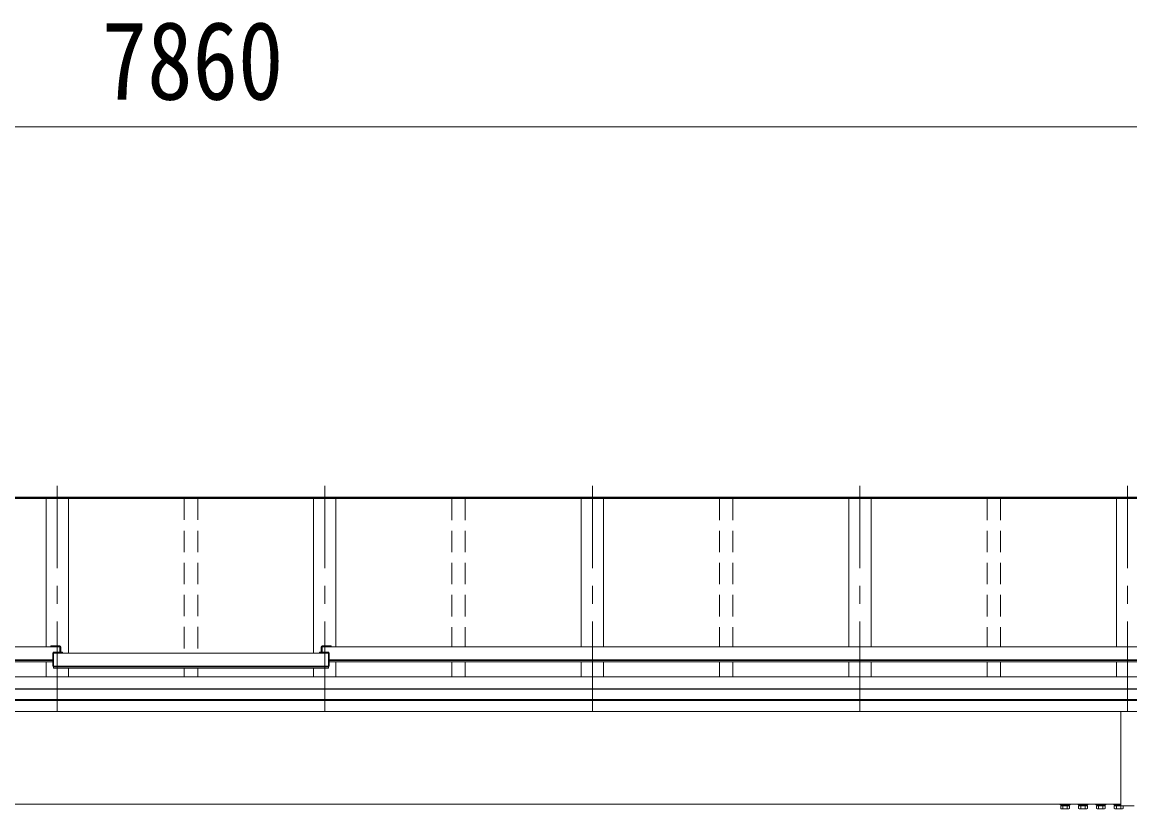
# Model space of a CAD drawing. Units: millimetres at full size, sheet at 1:40; details may follow other scales. Extents: x -11243 to 11243, y -7760 to 7760.
# Drawn here: x -4665 to -2181, y -2210 to -446 of the extents above; entities that cross this region are included whole.
import ezdxf
from ezdxf.enums import TextEntityAlignment as Align

# ---------------------------------------------------------------- set-up
doc = ezdxf.new("R2010")
doc.units = ezdxf.units.MM
doc.header["$LTSCALE"] = 40
doc.linetypes.add('CHAIN1', pattern=[8, 5, -1, 1, -1])
doc.linetypes.add('DASHED1', pattern=[1.8, 1.2, -0.6])
for name, color, linetype, lineweight in [('0-1_本体', 5, 'CHAIN1', 9), ('0-3_ELV2', 4, 'Continuous', 9), ('0-6_OTH_LINE', 6, 'Continuous', 9)]:
    doc.layers.add(name, color=color, linetype=linetype, lineweight=lineweight)
doc.styles.add('ＭＳ ゴシック', font='')
doc.styles.get('ＭＳ ゴシック').set_extended_font_data('MS Gothic')

msp = doc.modelspace()

# ---------------------------------------------------------------- linework, layer by layer
at = {"layer": '0-1_本体'}
for p, q in [((-4586.26, -1990.12), (-4586.26, -1485.94)), ((-3986.26, -1990.12), (-3986.26, -1485.94)), ((-3386.26, -1990.12), (-3386.26, -1485.94)), ((-2786.26, -1990.12), (-2786.26, -1485.94)), ((-2186.26, -1990.12), (-2186.26, -1485.94))]:
    msp.add_line(p, q, dxfattribs=at)
at = {"layer": '0-3_ELV2'}
for p, q in [((-386.26, -1513.56), (-8186.26, -1513.56)), ((-386.26, -1514.46), (-8186.26, -1514.46)), ((-389.26, -1511.29), (-8183.26, -1511.29)), ((-4611.26, -1514.38), (-4611.26, -1846.82)), ((-4561.26, -1514.38), (-4561.26, -1860.94)), ((-4011.26, -1514.38), (-4011.26, -1860.94)), ((-3961.26, -1514.38), (-3961.26, -1846.82)), ((-3411.26, -1514.38), (-3411.26, -1846.82)), ((-3361.26, -1514.38), (-3361.26, -1846.82)), ((-2811.26, -1514.38), (-2811.26, -1846.82)), ((-2761.26, -1514.38), (-2761.26, -1846.82)), ((-2211.26, -1514.38), (-2211.26, -1846.82)), ((-4580.46, -1846.82), (-8196.56, -1846.82)), ((-4600.46, -1844.66), (-4580.46, -1844.66)), ((-4600.46, -1844.66), (-4600.46, -1846.82)), ((-4600.46, -1846.2), (-4580.46, -1846.2)), ((-4596.26, -1860.78), (-4596.26, -1890.24)), ((-4574.26, -1858.78), (-4594.26, -1858.78)), ((-4594.26, -1894.83), (-4594.26, -1860.32)), ((-4574.26, -1860.32), (-4594.26, -1860.32)), ((-3978.26, -1860.94), (-4594.26, -1860.94)), ((-4580.46, -1858.78), (-4580.46, -1846.2)), ((-4578.46, -1846.66), (-4578.46, -1858.78)), ((-4574.26, -1858.78), (-4574.26, -1860.94)), ((-3998.26, -1858.78), (-3978.26, -1858.78)), ((-3998.26, -1858.78), (-3998.26, -1860.94)), ((-3998.26, -1860.32), (-3978.26, -1860.32)), ((-3994.06, -1846.66), (-3994.06, -1858.78)), ((-3972.06, -1844.66), (-3992.06, -1844.66)), ((-3992.06, -1858.78), (-3992.06, -1846.2)), ((-3972.06, -1846.2), (-3992.06, -1846.2)), ((-375.96, -1846.82), (-3992.06, -1846.82)), ((-3978.26, -1894.83), (-3978.26, -1860.32)), ((-3976.26, -1860.78), (-3976.26, -1890.24)), ((-3972.06, -1844.66), (-3972.06, -1846.82)), ((-4596.26, -1875.85), (-8196.56, -1875.85)), ((-4596.26, -1877.6), (-8196.56, -1877.6)), ((-4596.26, -1880.71), (-8196.56, -1880.71)), ((-4611.26, -1880.71), (-4611.26, -1914.38)), ((-375.96, -1875.85), (-3976.26, -1875.85)), ((-375.96, -1877.6), (-3976.26, -1877.6)), ((-375.96, -1880.71), (-3976.26, -1880.71)), ((-3961.26, -1880.71), (-3961.26, -1914.38)), ((-3411.26, -1880.71), (-3411.26, -1914.38)), ((-3361.26, -1880.71), (-3361.26, -1914.38)), ((-2811.26, -1880.71), (-2811.26, -1914.38)), ((-2761.26, -1880.71), (-2761.26, -1914.38)), ((-2211.26, -1880.71), (-2211.26, -1914.38)), ((-4594.26, -1890.24), (-4596.26, -1890.24)), ((-3978.26, -1889.97), (-4594.26, -1889.97)), ((-3978.26, -1891.72), (-4594.26, -1891.72)), ((-3978.26, -1894.83), (-4594.26, -1894.83)), ((-4561.26, -1894.83), (-4561.26, -1914.38)), ((-4011.26, -1894.83), (-4011.26, -1914.38)), ((-3978.26, -1890.24), (-3976.26, -1890.24)), ((-389.26, -1914.38), (-8183.26, -1914.38)), ((-2186.26, -1914.38), (-2186.26, -1991.97)), ((-389.26, -1940.9), (-8183.26, -1940.9)), ((-389.26, -1941.79), (-8183.26, -1941.79)), ((-389.26, -1965.01), (-8183.26, -1965.01)), ((-389.26, -1966.94), (-8183.26, -1966.94)), ((-389.26, -1991.97), (-8183.26, -1991.97)), ((-2201.26, -1991.97), (-2201.26, -2058.34)), ((-2201.26, -2058.34), (-2201.14, -2058.69)), ((-2201.14, -2058.69), (-2201.14, -2070.69)), ((-2201.14, -2070.69), (-2201.26, -2071.04)), ((-2201.26, -2071.04), (-2201.26, -2159.34)), ((-2201.26, -2159.34), (-2201.14, -2159.69)), ((-2201.14, -2159.69), (-2201.14, -2171.69)), ((-2201.14, -2171.69), (-2201.26, -2172.04)), ((-2201.26, -2172.04), (-2201.26, -2188.84)), ((-2201.14, -2199.69), (-8088.02, -2199.69)), ((-2346.32, -2199.89), (-2346.32, -2199.69)), ((-2201.14, -2199.89), (-2346.32, -2199.89)), ((-2336.13, -2203.29), (-2336.13, -2209.53)), ((-2336.13, -2203.29), (-2316.5, -2203.29)), ((-2334.82, -2210.29), (-2336.13, -2209.53)), ((-2334.82, -2210.29), (-2317.82, -2210.29)), ((-2331.23, -2203.29), (-2331.23, -2209.53)), ((-2321.41, -2203.29), (-2321.41, -2209.53)), ((-2317.82, -2210.29), (-2316.5, -2209.53)), ((-2316.5, -2203.29), (-2316.5, -2209.53)), ((-2296.13, -2203.29), (-2296.13, -2209.53)), ((-2296.13, -2203.29), (-2276.5, -2203.29)), ((-2294.82, -2210.29), (-2296.13, -2209.53)), ((-2294.82, -2210.29), (-2277.82, -2210.29)), ((-2291.23, -2203.29), (-2291.23, -2209.53)), ((-2281.41, -2203.29), (-2281.41, -2209.53)), ((-2277.82, -2210.29), (-2276.5, -2209.53)), ((-2276.5, -2203.29), (-2276.5, -2209.53)), ((-2256.13, -2203.29), (-2256.13, -2209.53)), ((-2256.13, -2203.29), (-2236.5, -2203.29)), ((-2254.82, -2210.29), (-2256.13, -2209.53)), ((-2254.82, -2210.29), (-2237.82, -2210.29)), ((-2251.23, -2203.29), (-2251.23, -2209.53)), ((-2241.41, -2203.29), (-2241.41, -2209.53)), ((-2237.82, -2210.29), (-2236.5, -2209.53)), ((-2236.5, -2203.29), (-2236.5, -2209.53)), ((-2216.13, -2203.29), (-2216.13, -2209.53)), ((-2216.13, -2203.29), (-2201.25, -2203.29)), ((-2214.82, -2210.29), (-2216.13, -2209.53)), ((-2214.82, -2210.29), (-2197.82, -2210.29)), ((-2211.23, -2203.29), (-2211.23, -2209.53)), ((-2201.41, -2203.29), (-2201.41, -2209.53)), ((-2201.14, -2189.19), (-2201.26, -2188.84)), ((-2201.14, -2201.19), (-2201.26, -2201.54)), ((-2201.26, -2203.19), (-2201.26, -2201.54)), ((-2201.14, -2189.19), (-2201.14, -2201.19)), ((-2171.76, -2203.69), (-2200.76, -2203.69)), ((-2197.82, -2210.29), (-2196.5, -2209.53)), ((-2196.5, -2203.69), (-2196.5, -2209.53))]:
    msp.add_line(p, q, dxfattribs=at)
at = {"layer": '0-3_ELV2', "linetype": 'DASHED1'}
for p, q in [((-4301.26, -1514.38), (-4301.26, -1860.94)), ((-4271.26, -1514.38), (-4271.26, -1860.94)), ((-3701.26, -1514.46), (-3701.26, -1846.82)), ((-3671.26, -1514.46), (-3671.26, -1846.82)), ((-3101.26, -1514.46), (-3101.26, -1846.82)), ((-3071.26, -1514.46), (-3071.26, -1846.82)), ((-2501.26, -1514.46), (-2501.26, -1846.82)), ((-2471.26, -1514.46), (-2471.26, -1846.82)), ((-3701.26, -1880.71), (-3701.26, -1914.38)), ((-3671.26, -1880.71), (-3671.26, -1914.38)), ((-3101.26, -1880.71), (-3101.26, -1914.38)), ((-3071.26, -1880.71), (-3071.26, -1914.38)), ((-2501.26, -1880.71), (-2501.26, -1914.38)), ((-2471.26, -1880.71), (-2471.26, -1914.38)), ((-4301.26, -1894.83), (-4301.26, -1914.38)), ((-4271.26, -1894.83), (-4271.26, -1914.38))]:
    msp.add_line(p, q, dxfattribs=at)
at = {"layer": '0-3_ELV2'}
for points in [[(-2337.32, -2199.89), (-2337.32, -2201.49), (-2315.32, -2201.49), (-2315.32, -2199.89)], [(-2317.72, -2201.49), (-2317.72, -2203.27), (-2334.92, -2203.27), (-2334.92, -2201.49)], [(-2297.32, -2199.89), (-2297.32, -2201.49), (-2275.32, -2201.49), (-2275.32, -2199.89)], [(-2277.72, -2201.49), (-2277.72, -2203.27), (-2294.92, -2203.27), (-2294.92, -2201.49)], [(-2257.32, -2199.89), (-2257.32, -2201.49), (-2235.32, -2201.49), (-2235.32, -2199.89)], [(-2237.72, -2201.49), (-2237.72, -2203.27), (-2254.92, -2203.27), (-2254.92, -2201.49)], [(-2217.32, -2199.89), (-2217.32, -2201.49), (-2201.24, -2201.49)], [(-2201.25, -2203.27), (-2214.92, -2203.27), (-2214.92, -2201.49)]]:
    msp.add_lwpolyline(points, dxfattribs=at)
for centre, radius, start, end in [((-4594.26, -1860.78), 2, 90, 180), ((-4580.46, -1846.66), 2, 0, 90), ((-3992.06, -1846.66), 2, 90, 180), ((-3978.26, -1860.78), 2, 0, 90), ((-2333.68, -2205.94), 4.34, 235.61575, 304.38425), ((-2326.32, -2194.05), 16.24, 252.41205, 287.58795), ((-2318.96, -2205.94), 4.34, 235.61575, 304.38425), ((-2293.68, -2205.94), 4.34, 235.61575, 304.38425), ((-2286.32, -2194.05), 16.24, 252.41205, 287.58795), ((-2278.96, -2205.94), 4.34, 235.61575, 304.38425), ((-2253.68, -2205.94), 4.34, 235.61575, 304.38425), ((-2246.32, -2194.05), 16.24, 252.41205, 287.58795), ((-2238.96, -2205.94), 4.34, 235.61575, 304.38425), ((-2213.68, -2205.94), 4.34, 235.61575, 304.38425), ((-2206.32, -2194.05), 16.24, 252.41205, 287.58795), ((-2198.96, -2205.94), 4.34, 235.61575, 304.38425)]:
    msp.add_arc(centre, radius, start, end, dxfattribs=at)
msp.add_ellipse((-2200.76, -2203.19), major_axis=(-0.501, 0), ratio=0.998135, start_param=6.2831853, end_param=7.8539816, dxfattribs=at)
at = {"layer": '0-6_OTH_LINE'}
msp.add_line((-8216.26, -680.32), (-356.26, -680.32), dxfattribs=at)

# ---------------------------------------------------------------- texts
at = {"layer": '0-6_OTH_LINE', "color": 7, "style": 'ＭＳ ゴシック', "width": 0.85}
msp.add_text('7860', height=176, dxfattribs=at).set_placement((-4486.26, -672.32), align=Align.BOTTOM_LEFT)

doc.saveas('drawing.dxf')
